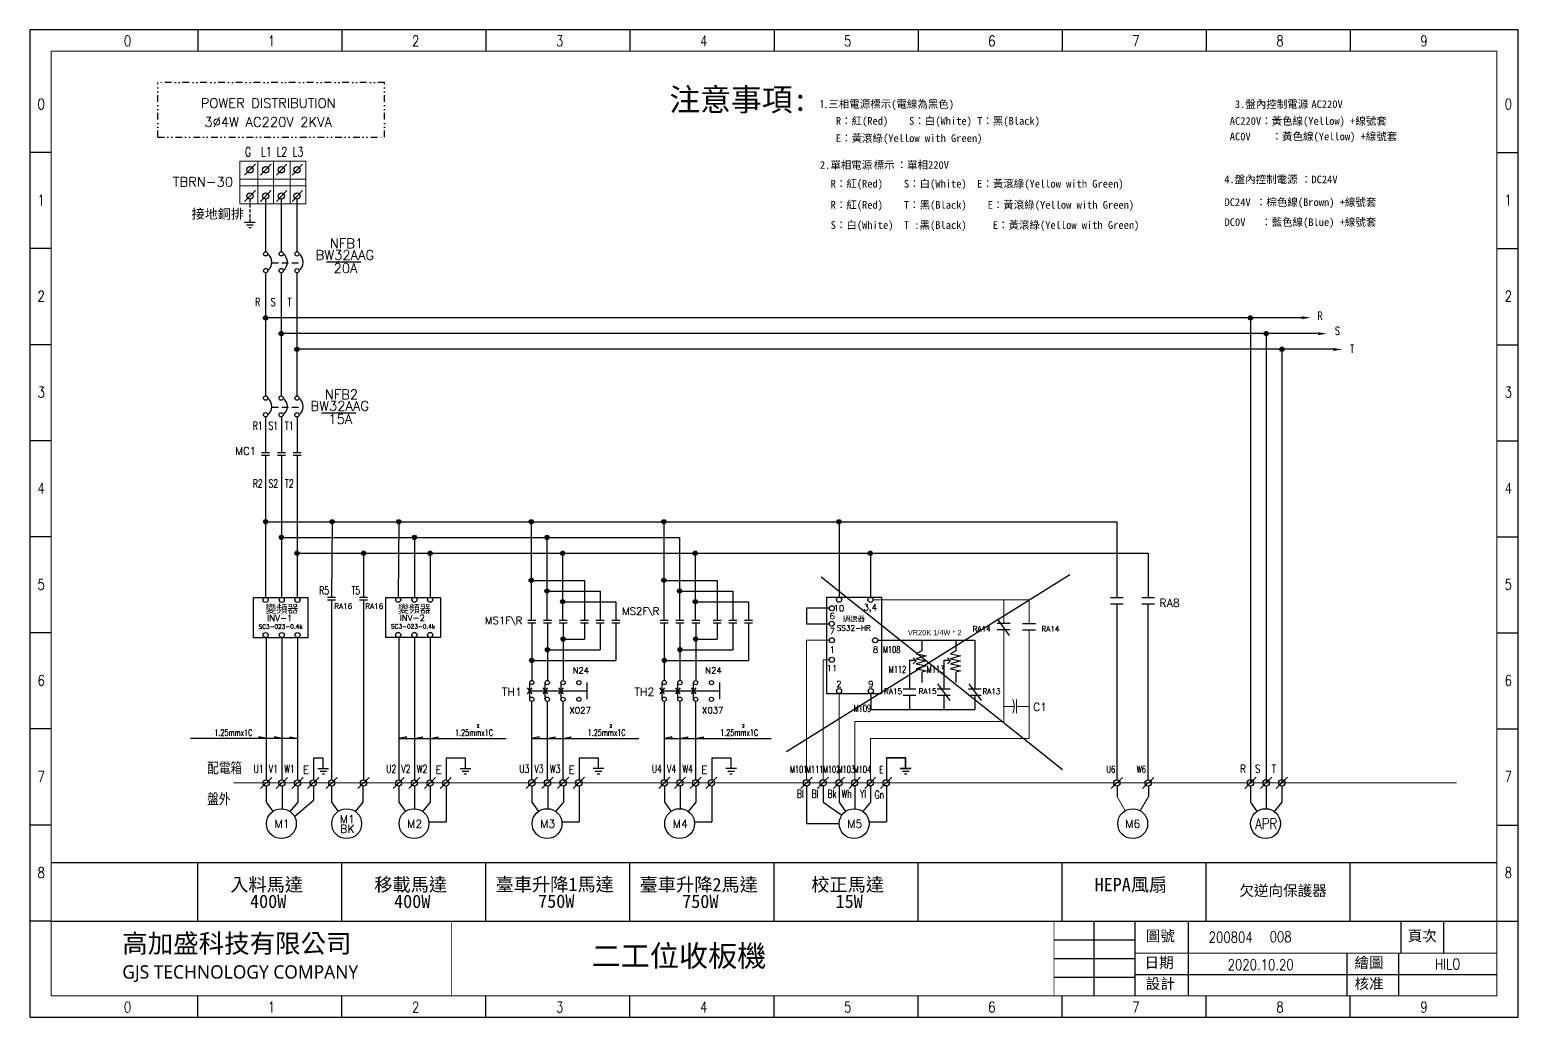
# Model space of a CAD drawing. Header units: millimetres. Extents: x -1721 to 4288, y -273 to 2028.
# Drawn here: x 1253.3 to 1532.3, y 553.4 to 738.4 of the extents above; entities that cross this region are included whole.
import ezdxf
from ezdxf.enums import TextEntityAlignment as Align

# ---------------------------------------------------------------- set-up
doc = ezdxf.new("R2010")
doc.units = ezdxf.units.MM
doc.header["$LTSCALE"] = 5
doc.header["$MEASUREMENT"] = 0
doc.linetypes.add('DIVIDE2', pattern=[0.625, 0.25, -0.125, 0, -0.125, 0, -0.125])
doc.linetypes.add('HIDDEN', pattern=[0.375, 0.25, -0.125])
doc.layers.get('0').update_dxf_attribs({"linetype": 'CONTINUOUS'})
for name, color, linetype in [('2', 2, 'CONTINUOUS'), ('4', 4, 'CONTINUOUS'), ('6', 6, 'CONTINUOUS'), ('TEXT', 4, 'CONTINUOUS'), ('圖框', 7, 'CONTINUOUS'), ('文字', 4, 'CONTINUOUS')]:
    doc.layers.add(name, color=color, linetype=linetype)
doc.styles.add('DAYUM', font='complex', dxfattribs={"bigfont": 'dayum'})
doc.styles.add('DAYUS', font='romanc.shx', dxfattribs={"height": 25, "bigfont": 'dayus.shx'})
doc.styles.add('MtXpl_', font='mingliub.ttc')
doc.styles.add('MtXpl__1', font='mingliub.ttc')
doc.styles.add('新細明體', font='', dxfattribs={"height": 2})
doc.styles.add('標楷體', font='simplex.shx', dxfattribs={"width": 0.8, "bigfont": 'chineset.shx'})
doc.styles.add('線號', font='simplex.shx', dxfattribs={"height": 1.5, "bigfont": 'chineset.shx'})
doc.styles.get('新細明體').set_extended_font_data('新細明體')

# ---------------------------------------------------------------- blocks, each defined once
blk = doc.blocks.new('A$C52BC11C5')
blk.add_line((0, 0, 0.32), (3.54, 3.54, 0.32))
blk.add_circle((1.77, 1.77, 0.32), 1)
blk = doc.blocks.new('A$C56EF1552')
at = {"layer": '2'}
for p, q in [((5, 0), (7.35, 0.63)), ((7.35, 0.63), (7.35, 0)), ((10, 0), (12.35, 0.63)), ((12.35, 0.63), (12.35, 0))]:
    blk.add_line(p, q, dxfattribs=at)
blk.add_lwpolyline([(2.35, 0), (2.35, 0.63), (0, 0), (14.45, 0), (34.08, 0)], dxfattribs=at)
blk = doc.blocks.new('圖框')
at = {"layer": '圖框'}
for p, q in [((0, 185), (0, 0)), ((279, 185), (0, 185)), ((31.5, 185), (31.5, 181)), ((58.5, 185), (58.5, 181)), ((85.5, 185), (85.5, 181)), ((112.5, 185), (112.5, 181)), ((139.5, 185), (139.5, 181)), ((166.5, 185), (166.5, 181)), ((193.5, 185), (193.5, 181)), ((220.5, 185), (220.5, 181)), ((247.5, 185), (247.5, 181)), ((279, 0), (279, 185)), ((4, 162), (0, 162)), ((275, 162), (279, 162)), ((4, 144), (0, 144)), ((275, 144), (279, 144)), ((4, 126), (0, 126)), ((275, 126), (279, 126)), ((4, 108), (0, 108)), ((275, 108), (279, 108)), ((4, 90), (0, 90)), ((275, 90), (279, 90)), ((4, 72), (0, 72)), ((275, 72), (279, 72)), ((4, 54), (0, 54)), ((275, 54), (279, 54)), ((4, 36), (0, 36)), ((275, 36), (279, 36)), ((4, 28.96), (275, 28.96)), ((31.5, 17.96), (31.5, 28.96)), ((58.5, 17.96), (58.5, 28.96)), ((85.5, 18), (85.5, 29)), ((112.5, 17.96), (112.5, 28.96)), ((139.5, 17.96), (139.5, 28.96)), ((166.5, 17.96), (166.5, 28.96)), ((193.5, 17.96), (193.5, 28.96)), ((220.5, 17.96), (220.5, 28.96)), ((247.5, 17.96), (247.5, 28.96)), ((4, 18), (0, 18)), ((4, 18), (275, 18)), ((199.44, 18), (199.44, 4)), ((207.14, 18), (207.14, 4)), ((217.16, 18), (217.16, 4)), ((257, 18), (257, 12)), ((265, 18), (265, 12)), ((275, 18), (279, 18)), ((192, 14.5), (207.14, 14.5)), ((192, 11), (207.14, 11)), ((192, 7.5), (207.14, 7.5)), ((207.14, 8), (275, 8)), ((31.5, 0), (31.5, 4)), ((58.5, 0), (58.5, 4)), ((85.5, 0), (85.5, 4)), ((112.5, 0), (112.5, 4)), ((139.5, 0), (139.5, 4)), ((166.5, 0), (166.5, 4)), ((193.5, 0), (193.5, 4)), ((220.5, 0), (220.5, 4)), ((247.5, 0), (247.5, 4)), ((0, 0), (279, 0))]:
    blk.add_line(p, q, dxfattribs=at)
at = {"layer": '圖框', "const_width": 0.2}
for points in [[(4, 4), (275, 4), (275, 181), (4, 181)], [(4, 181), (275, 181), (275, 4), (4, 4)]]:
    blk.add_lwpolyline(points, close=True, dxfattribs=at)
at = {"layer": '圖框'}
for points, const_width in [([(4, 18), (275, 18)], 0.2), ([(79, 18), (79, 4)], 0.15), ([(192, 18), (192, 4)], 0.15), ([(207.14, 12), (275, 12)], 0.15)]:
    blk.add_lwpolyline(points, dxfattribs=dict(at, const_width=const_width))
for points in [[(246.85, 12), (246.85, 4)], [(256.58, 12), (256.58, 4)]]:
    blk.add_lwpolyline(points, dxfattribs=at)
at = {"insert": (17.34, 15.57), "char_height": 2, "width": 50.9822, "attachment_point": 1, "style": '線號'}
blk.add_mtext('{\\fMicrosoft JhengHei|b1|i0|c136|p34;\\H1.75x;\\C4;高加盛科技有限公司\\H0.85714x;\\P\\fMicrosoft JhengHei|b0|i0|c136|p34;\\H0.83333x;GJS TECHNOLOGY COMPANY}', dxfattribs=at)
at = {"layer": '圖框', "style": '標楷體', "width": 0.8}
for s, p in [('0', (17.64, 181.9)), ('1', (44.64, 181.9)), ('2', (71.64, 181.9)), ('3', (98.64, 181.9)), ('4', (125.64, 181.9)), ('5', (152.64, 181.9)), ('6', (179.64, 181.9)), ('7', (206.64, 181.9)), ('8', (233.64, 181.9)), ('9', (260.64, 181.9)), ('0', (1.45, 170.09)), ('0', (276.45, 170.09)), ('1', (1.45, 152.09)), ('1', (276.45, 152.09)), ('2', (1.45, 134.09)), ('2', (276.45, 134.09)), ('3', (1.45, 116.09)), ('3', (276.45, 116.09)), ('4', (1.45, 98.09)), ('4', (276.45, 98.09)), ('5', (1.45, 80.09)), ('5', (276.45, 80.09)), ('6', (1.45, 62.09)), ('6', (276.45, 62.09)), ('7', (1.45, 44.09)), ('7', (276.45, 44.09)), ('8', (1.45, 26.09)), ('8', (276.45, 26.09)), ('0', (17.64, 0.9)), ('1', (44.64, 0.9)), ('2', (71.64, 0.9)), ('3', (98.64, 0.9)), ('4', (125.64, 0.9)), ('5', (152.64, 0.9)), ('6', (179.64, 0.9)), ('7', (206.64, 0.9)), ('8', (233.64, 0.9)), ('9', (260.64, 0.9))]:
    blk.add_text(s, height=2, dxfattribs=at).set_placement(p)
at = {"layer": '圖框', "style": 'MtXpl_'}
for s, p in [('圖號', (209.18, 14.24)), ('頁次^J', (258.27, 14.24)), ('日期', (208.95, 9.25)), ('繪圖', (248.31, 9.25)), ('設計', (209.18, 5.29)), ('核准', (248.31, 5.29))]:
    blk.add_text(s, height=2, dxfattribs=at).set_placement(p)

msp = doc.modelspace()

# ---------------------------------------------------------------- hatches: boundary and pattern name
at = {"linetype": 'Continuous'}
h = msp.add_hatch(color=2, dxfattribs=at)
h.dxf.hatch_style = 1
h.set_gradient(color1=(255, 255, 0), color2=(255, 252, 55), centered=1, one_color=1, tint=0.608609)
edge = h.paths.add_edge_path()
edge.add_arc((1297.506, 684.435), 0.396, 0, 360)
h = msp.add_hatch(color=2, dxfattribs=at)
h.dxf.hatch_style = 1
h.set_gradient(color1=(255, 255, 0), color2=(255, 252, 55), centered=1, one_color=1, tint=0.608609)
edge = h.paths.add_edge_path()
edge.add_arc((1482.126, 684.441), 0.396, 0, 360)
h = msp.add_hatch(color=2, dxfattribs=at)
h.dxf.hatch_style = 1
h.set_gradient(color1=(255, 255, 0), color2=(255, 252, 55), centered=1, one_color=1, tint=0.608609)
edge = h.paths.add_edge_path()
edge.add_arc((1300.446, 681.495), 0.396, 0, 360)
h = msp.add_hatch(color=2, dxfattribs=at)
h.dxf.hatch_style = 1
h.set_gradient(color1=(255, 255, 0), color2=(255, 252, 55), centered=1, one_color=1, tint=0.608609)
edge = h.paths.add_edge_path()
edge.add_arc((1485.066, 681.501), 0.396, 0, 360)
h = msp.add_hatch(color=2, dxfattribs=at)
h.dxf.hatch_style = 1
h.set_gradient(color1=(255, 255, 0), color2=(255, 252, 55), centered=1, one_color=1, tint=0.608609)
edge = h.paths.add_edge_path()
edge.add_arc((1303.386, 678.555), 0.396, 0, 360)
h = msp.add_hatch(color=2, dxfattribs=at)
h.dxf.hatch_style = 1
h.set_gradient(color1=(255, 255, 0), color2=(255, 252, 55), centered=1, one_color=1, tint=0.608609)
edge = h.paths.add_edge_path()
edge.add_arc((1488.006, 678.561), 0.396, 0, 360)
h = msp.add_hatch(color=2, dxfattribs=at)
h.dxf.hatch_style = 1
h.set_gradient(color1=(255, 255, 0), color2=(255, 252, 55), centered=1, one_color=1, tint=0.608609)
edge = h.paths.add_edge_path()
edge.add_arc((1297.528, 646.236), 0.396, 0, 360)
h = msp.add_hatch(color=2, dxfattribs=at)
h.dxf.hatch_style = 1
h.set_gradient(color1=(255, 255, 0), color2=(255, 252, 55), centered=1, one_color=1, tint=0.608609)
edge = h.paths.add_edge_path()
edge.add_arc((1309.996, 646.236), 0.396, 0, 360)
h = msp.add_hatch(color=2, dxfattribs=at)
h.dxf.hatch_style = 1
h.set_gradient(color1=(255, 255, 0), color2=(255, 252, 55), centered=1, one_color=1, tint=0.608609)
edge = h.paths.add_edge_path()
edge.add_arc((1322.471, 646.236), 0.396, 0, 360)
h = msp.add_hatch(color=2, dxfattribs=at)
h.dxf.hatch_style = 1
h.set_gradient(color1=(255, 255, 0), color2=(255, 252, 55), centered=1, one_color=1, tint=0.608609)
edge = h.paths.add_edge_path()
edge.add_arc((1347.318, 646.236), 0.396, 0, 360)
h = msp.add_hatch(color=2, dxfattribs=at)
h.dxf.hatch_style = 1
h.set_gradient(color1=(255, 255, 0), color2=(255, 252, 55), centered=1, one_color=1, tint=0.608609)
edge = h.paths.add_edge_path()
edge.add_arc((1372.166, 646.234), 0.396, 0, 360)
h = msp.add_hatch(color=2, dxfattribs=at)
h.dxf.hatch_style = 1
h.set_gradient(color1=(255, 255, 0), color2=(255, 252, 55), centered=1, one_color=1, tint=0.608609)
edge = h.paths.add_edge_path()
edge.add_arc((1404.971, 646.236), 0.396, 0, 360)
h = msp.add_hatch(color=2, dxfattribs=at)
h.dxf.hatch_style = 1
h.set_gradient(color1=(255, 255, 0), color2=(255, 252, 55), centered=1, one_color=1, tint=0.608609)
edge = h.paths.add_edge_path()
edge.add_arc((1300.468, 643.296), 0.396, 0, 360)
h = msp.add_hatch(color=2, dxfattribs=at)
h.dxf.hatch_style = 1
h.set_gradient(color1=(255, 255, 0), color2=(255, 252, 55), centered=1, one_color=1, tint=0.608609)
edge = h.paths.add_edge_path()
edge.add_arc((1325.411, 643.296), 0.396, 0, 360)
h = msp.add_hatch(color=2, dxfattribs=at)
h.dxf.hatch_style = 1
h.set_gradient(color1=(255, 255, 0), color2=(255, 252, 55), centered=1, one_color=1, tint=0.608609)
edge = h.paths.add_edge_path()
edge.add_arc((1350.258, 643.296), 0.396, 0, 360)
h = msp.add_hatch(color=2, dxfattribs=at)
h.dxf.hatch_style = 1
h.set_gradient(color1=(255, 255, 0), color2=(255, 252, 55), centered=1, one_color=1, tint=0.608609)
edge = h.paths.add_edge_path()
edge.add_arc((1303.408, 640.356), 0.396, 0, 360)
h = msp.add_hatch(color=2, dxfattribs=at)
h.dxf.hatch_style = 1
h.set_gradient(color1=(255, 255, 0), color2=(255, 252, 55), centered=1, one_color=1, tint=0.608609)
edge = h.paths.add_edge_path()
edge.add_arc((1315.876, 640.356), 0.396, 0, 360)
h = msp.add_hatch(color=2, dxfattribs=at)
h.dxf.hatch_style = 1
h.set_gradient(color1=(255, 255, 0), color2=(255, 252, 55), centered=1, one_color=1, tint=0.608609)
edge = h.paths.add_edge_path()
edge.add_arc((1328.351, 640.356), 0.396, 0, 360)
h = msp.add_hatch(color=2, dxfattribs=at)
h.dxf.hatch_style = 1
h.set_gradient(color1=(255, 255, 0), color2=(255, 252, 55), centered=1, one_color=1, tint=0.608609)
edge = h.paths.add_edge_path()
edge.add_arc((1353.198, 640.356), 0.396, 0, 360)
h = msp.add_hatch(color=2, dxfattribs=at)
h.dxf.hatch_style = 1
h.set_gradient(color1=(255, 255, 0), color2=(255, 252, 55), centered=1, one_color=1, tint=0.608609)
edge = h.paths.add_edge_path()
edge.add_arc((1378.046, 640.354), 0.396, 0, 360)
h = msp.add_hatch(color=2, dxfattribs=at)
h.dxf.hatch_style = 1
h.set_gradient(color1=(255, 255, 0), color2=(255, 252, 55), centered=1, one_color=1, tint=0.608609)
edge = h.paths.add_edge_path()
edge.add_arc((1410.851, 640.356), 0.396, 0, 360)
h = msp.add_hatch(color=2, dxfattribs=at)
h.dxf.hatch_style = 1
h.set_gradient(color1=(255, 255, 0), color2=(255, 252, 55), centered=1, one_color=1, tint=0.608609)
edge = h.paths.add_edge_path()
edge.add_arc((1347.318, 635.264), 0.396, 0, 360)
h = msp.add_hatch(color=2, dxfattribs=at)
h.dxf.hatch_style = 1
h.set_gradient(color1=(255, 255, 0), color2=(255, 252, 55), centered=1, one_color=1, tint=0.608609)
edge = h.paths.add_edge_path()
edge.add_arc((1350.258, 633.264), 0.396, 0, 360)
h = msp.add_hatch(color=2, dxfattribs=at)
h.dxf.hatch_style = 1
h.set_gradient(color1=(255, 255, 0), color2=(255, 252, 55), centered=1, one_color=1, tint=0.608609)
edge = h.paths.add_edge_path()
edge.add_arc((1372.166, 635.264), 0.396, 0, 360)
h = msp.add_hatch(color=2, dxfattribs=at)
h.dxf.hatch_style = 1
h.set_gradient(color1=(255, 255, 0), color2=(255, 252, 55), centered=1, one_color=1, tint=0.608609)
edge = h.paths.add_edge_path()
edge.add_arc((1375.106, 633.264), 0.396, 0, 360)
h = msp.add_hatch(color=2, dxfattribs=at)
h.dxf.hatch_style = 1
h.set_gradient(color1=(255, 255, 0), color2=(255, 252, 55), centered=1, one_color=1, tint=0.608609)
edge = h.paths.add_edge_path()
edge.add_arc((1353.198, 631.264), 0.396, 0, 360)
h = msp.add_hatch(color=2, dxfattribs=at)
h.dxf.hatch_style = 1
h.set_gradient(color1=(255, 255, 0), color2=(255, 252, 55), centered=1, one_color=1, tint=0.608609)
edge = h.paths.add_edge_path()
edge.add_arc((1378.046, 631.264), 0.396, 0, 360)
h = msp.add_hatch(color=2, dxfattribs=at)
h.dxf.hatch_style = 1
h.set_gradient(color1=(255, 255, 0), color2=(255, 252, 55), centered=1, one_color=1, tint=0.608609)
edge = h.paths.add_edge_path()
edge.add_arc((1350.346, 622.262), 0.396, 0, 360)
h = msp.add_hatch(color=2, dxfattribs=at)
h.dxf.hatch_style = 1
h.set_gradient(color1=(255, 255, 0), color2=(255, 252, 55), centered=1, one_color=1, tint=0.608609)
edge = h.paths.add_edge_path()
edge.add_arc((1353.286, 624.262), 0.396, 0, 360)
h = msp.add_hatch(color=2, dxfattribs=at)
h.dxf.hatch_style = 1
h.set_gradient(color1=(255, 255, 0), color2=(255, 252, 55), centered=1, one_color=1, tint=0.608609)
edge = h.paths.add_edge_path()
edge.add_arc((1375.194, 622.262), 0.396, 0, 360)
h = msp.add_hatch(color=2, dxfattribs=at)
h.dxf.hatch_style = 1
h.set_gradient(color1=(255, 255, 0), color2=(255, 252, 55), centered=1, one_color=1, tint=0.608609)
edge = h.paths.add_edge_path()
edge.add_arc((1378.134, 624.262), 0.396, 0, 360)
h = msp.add_hatch(color=2, dxfattribs=at)
h.dxf.hatch_style = 1
h.set_gradient(color1=(255, 255, 0), color2=(255, 252, 55), centered=1, one_color=1, tint=0.608609)
edge = h.paths.add_edge_path()
edge.add_arc((1347.406, 620.262), 0.396, 0, 360)
h = msp.add_hatch(color=2, dxfattribs=at)
h.dxf.hatch_style = 1
h.set_gradient(color1=(255, 255, 0), color2=(255, 252, 55), centered=1, one_color=1, tint=0.608609)
edge = h.paths.add_edge_path()
edge.add_arc((1372.254, 620.262), 0.396, 0, 360)

# ---------------------------------------------------------------- linework, layer by layer
at = {"linetype": 'Continuous', "lineweight": 9}
for p, q in [((1292.684, 713.821), (1305.049, 713.821)), ((1292.684, 713.821), (1292.684, 705.791)), ((1296.092, 713.821), (1296.092, 705.791)), ((1298.976, 713.821), (1298.976, 705.791)), ((1302.122, 713.821), (1302.122, 705.791)), ((1305.049, 713.821), (1305.049, 705.791)), ((1292.684, 710.436), (1305.049, 710.436)), ((1292.684, 709.205), (1305.049, 709.205)), ((1292.684, 705.791), (1305.049, 705.791)), ((1411.361, 631.618), (1440.62, 631.618)), ((1435.865, 627.197), (1435.865, 631.618)), ((1440.62, 631.618), (1440.62, 627.197)), ((1435.865, 625.997), (1435.865, 611.66)), ((1440.62, 625.997), (1440.62, 611.66)), ((1403.193, 624.043), (1398.91, 624.043)), ((1398.91, 624.043), (1398.91, 597.918)), ((1403.193, 620.399), (1402.019, 620.399)), ((1402.019, 620.399), (1402.019, 597.918)), ((1405.009, 614.062), (1405.009, 597.918)), ((1437.822, 611.66), (1435.865, 611.66)), ((1435.865, 611.66), (1435.865, 608.847)), ((1438.242, 612.936), (1438.242, 610.385)), ((1440.62, 611.66), (1438.242, 611.66)), ((1440.62, 611.66), (1440.62, 605.627)), ((1435.865, 608.847), (1407.949, 608.847)), ((1407.949, 608.847), (1407.949, 597.918)), ((1440.62, 605.627), (1410.889, 605.627)), ((1410.889, 605.627), (1410.889, 597.918)), ((1458.65, 592.106), (1457.11, 594.773)), ((1461.45, 592.106), (1462.99, 594.773))]:
    msp.add_line(p, q, dxfattribs=at)
for p, q in [((1293.538, 711.148), (1295.617, 713.227)), ((1296.592, 711.148), (1298.552, 713.227)), ((1299.532, 711.148), (1301.492, 713.227)), ((1302.472, 711.148), (1304.432, 713.227)), ((1293.538, 706.23), (1295.617, 708.309)), ((1296.592, 706.23), (1298.552, 708.309)), ((1297.518, 706.681), (1297.518, 696.826)), ((1299.532, 706.23), (1301.492, 708.309)), ((1300.458, 706.681), (1300.458, 696.826)), ((1302.472, 706.23), (1304.432, 708.309)), ((1303.398, 706.681), (1303.398, 696.81)), ((1297.506, 692.912), (1297.506, 669.811)), ((1300.446, 692.907), (1300.446, 669.805)), ((1303.386, 692.896), (1303.386, 669.796)), ((1482.126, 684.441), (1482.126, 597.324)), ((1485.066, 681.501), (1485.066, 597.324)), ((1488.006, 678.561), (1488.006, 597.324)), ((1297.528, 665.891), (1297.528, 659.248)), ((1300.468, 665.887), (1300.468, 659.248)), ((1303.408, 665.876), (1303.408, 659.248)), ((1297.528, 658.748), (1297.528, 632.077)), ((1300.468, 658.748), (1300.468, 632.077)), ((1303.408, 658.748), (1303.408, 632.077)), ((1347.318, 646.236), (1347.318, 627.805)), ((1372.166, 646.236), (1372.166, 627.805)), ((1405.009, 646.241), (1405.009, 632.09)), ((1457.072, 646.229), (1457.072, 632.077)), ((1350.258, 643.296), (1350.258, 627.805)), ((1375.106, 643.296), (1375.106, 627.805)), ((1353.198, 640.356), (1353.198, 627.805)), ((1378.046, 640.356), (1378.046, 627.805)), ((1410.889, 640.361), (1410.889, 632.09)), ((1462.952, 640.349), (1462.952, 632.077)), ((1347.318, 635.264), (1357.312, 635.264)), ((1357.312, 635.264), (1357.312, 627.805)), ((1372.166, 635.264), (1382.159, 635.264)), ((1382.159, 635.264), (1382.159, 627.805)), ((1309.148, 632.103), (1310.648, 632.103)), ((1309.148, 631.603), (1310.648, 631.603)), ((1315.126, 632.103), (1316.626, 632.103)), ((1315.126, 631.603), (1316.626, 631.603)), ((1350.258, 633.264), (1360.252, 633.264)), ((1353.198, 631.264), (1363.192, 631.264)), ((1360.252, 633.264), (1360.252, 627.805)), ((1363.192, 631.264), (1363.192, 627.805)), ((1375.106, 633.264), (1385.099, 633.264)), ((1378.046, 631.264), (1388.039, 631.264)), ((1385.099, 633.264), (1385.099, 627.805)), ((1388.039, 631.264), (1388.039, 627.805)), ((1346.656, 627.805), (1348.156, 627.805)), ((1349.596, 627.805), (1351.096, 627.805)), ((1352.536, 627.805), (1354.036, 627.805)), ((1356.562, 627.805), (1358.062, 627.805)), ((1359.502, 627.805), (1361.002, 627.805)), ((1362.442, 627.805), (1363.942, 627.805)), ((1371.504, 627.805), (1373.004, 627.805)), ((1374.444, 627.805), (1375.944, 627.805)), ((1377.384, 627.805), (1378.884, 627.805)), ((1381.409, 627.805), (1382.909, 627.805)), ((1384.349, 627.805), (1385.849, 627.805)), ((1387.289, 627.805), (1388.789, 627.805)), ((1346.656, 627.305), (1348.156, 627.305)), ((1347.406, 627.305), (1347.406, 616.509)), ((1349.596, 627.305), (1351.096, 627.305)), ((1350.346, 627.305), (1350.346, 616.508)), ((1352.536, 627.305), (1354.036, 627.305)), ((1353.286, 627.305), (1353.286, 616.496)), ((1356.562, 627.305), (1358.062, 627.305)), ((1357.312, 627.305), (1357.312, 624.262)), ((1359.502, 627.305), (1361.002, 627.305)), ((1360.252, 627.305), (1360.252, 622.262)), ((1362.442, 627.305), (1363.942, 627.305)), ((1363.192, 627.305), (1363.192, 620.262)), ((1371.504, 627.305), (1373.004, 627.305)), ((1372.254, 627.305), (1372.254, 616.509)), ((1374.444, 627.305), (1375.944, 627.305)), ((1375.194, 627.305), (1375.194, 616.508)), ((1377.384, 627.305), (1378.884, 627.305)), ((1378.134, 627.305), (1378.134, 616.496)), ((1381.409, 627.305), (1382.909, 627.305)), ((1382.159, 627.305), (1382.159, 624.262)), ((1384.349, 627.305), (1385.849, 627.305)), ((1385.099, 627.305), (1385.099, 622.262)), ((1387.289, 627.305), (1388.789, 627.305)), ((1388.039, 627.305), (1388.039, 620.262)), ((1297.626, 624.526), (1297.626, 597.88)), ((1300.566, 624.526), (1300.566, 597.88)), ((1303.506, 624.526), (1303.506, 597.88)), ((1322.471, 624.551), (1322.471, 597.905)), ((1325.411, 624.551), (1325.411, 597.905)), ((1328.351, 624.551), (1328.351, 597.905)), ((1350.346, 622.262), (1360.252, 622.262)), ((1353.286, 624.262), (1357.312, 624.262)), ((1375.194, 622.262), (1385.099, 622.262)), ((1378.134, 624.262), (1382.159, 624.262)), ((1347.406, 620.262), (1363.192, 620.262)), ((1372.254, 620.262), (1388.039, 620.262)), ((1346.533, 615.13), (1347.402, 614.003)), ((1347.412, 615.13), (1346.543, 614.003)), ((1346.973, 616.206), (1346.973, 612.896)), ((1346.973, 614.565), (1357.761, 614.565)), ((1349.477, 615.13), (1350.346, 614.003)), ((1350.357, 615.13), (1349.488, 614.003)), ((1349.885, 616.206), (1349.885, 612.896)), ((1352.422, 615.13), (1353.291, 614.003)), ((1353.301, 615.13), (1352.432, 614.003)), ((1352.843, 616.206), (1352.843, 612.896)), ((1357.761, 616.15), (1357.761, 612.975)), ((1371.38, 615.13), (1372.249, 614.003)), ((1372.26, 615.13), (1371.391, 614.003)), ((1371.82, 616.206), (1371.82, 612.896)), ((1371.82, 614.565), (1382.609, 614.565)), ((1374.325, 615.13), (1375.194, 614.003)), ((1375.204, 615.13), (1374.335, 614.003)), ((1374.733, 616.206), (1374.733, 612.896)), ((1377.269, 615.13), (1378.138, 614.003)), ((1378.149, 615.13), (1377.28, 614.003)), ((1377.69, 616.206), (1377.69, 612.896)), ((1382.609, 616.15), (1382.609, 612.975)), ((1308.326, 601.974), (1306.527, 601.974)), ((1306.527, 601.974), (1306.527, 597.898)), ((1307.329, 600.045), (1309.324, 600.045)), ((1308.326, 600.045), (1308.326, 601.974)), ((1334.98, 601.974), (1331.382, 601.974)), ((1331.382, 601.974), (1331.382, 597.898)), ((1333.982, 600.045), (1335.977, 600.045)), ((1334.98, 600.045), (1334.98, 601.974)), ((1359.922, 601.981), (1356.325, 601.981)), ((1356.325, 601.981), (1356.325, 597.905)), ((1358.925, 600.051), (1360.92, 600.051)), ((1359.922, 600.051), (1359.922, 601.981)), ((1384.77, 601.981), (1381.172, 601.981)), ((1381.172, 601.981), (1381.172, 597.905)), ((1383.772, 600.051), (1385.767, 600.051)), ((1384.77, 600.051), (1384.77, 601.981)), ((1417.48, 601.974), (1413.882, 601.974)), ((1413.882, 601.974), (1413.882, 597.898)), ((1417.518, 601.987), (1413.92, 601.987)), ((1413.92, 601.987), (1413.92, 597.911)), ((1416.482, 600.045), (1418.477, 600.045)), ((1416.521, 600.057), (1418.515, 600.057)), ((1417.48, 600.045), (1417.48, 601.974)), ((1417.518, 600.057), (1417.518, 601.987)), ((1307.716, 599.532), (1308.936, 599.532)), ((1308.103, 599.02), (1308.549, 599.02)), ((1334.369, 599.532), (1335.59, 599.532)), ((1334.756, 599.02), (1335.203, 599.02)), ((1359.312, 599.539), (1360.533, 599.539)), ((1359.699, 599.026), (1360.146, 599.026)), ((1384.16, 599.539), (1385.38, 599.539)), ((1384.547, 599.026), (1384.993, 599.026)), ((1416.869, 599.532), (1418.09, 599.532)), ((1416.908, 599.545), (1418.128, 599.545)), ((1417.256, 599.02), (1417.703, 599.02)), ((1417.295, 599.032), (1417.741, 599.032)), ((1306.527, 596.736), (1306.527, 594.056)), ((1331.382, 596.736), (1331.382, 590)), ((1356.325, 596.743), (1356.325, 590.006)), ((1381.172, 596.743), (1381.172, 590.006)), ((1413.882, 596.736), (1413.882, 590)), ((1482.126, 596.736), (1482.126, 593.707)), ((1485.066, 596.736), (1485.066, 592.486)), ((1488.006, 596.736), (1488.006, 593.707)), ((1482.126, 593.707), (1483.348, 591.985)), ((1488.006, 593.707), (1486.551, 591.985))]:
    msp.add_line(p, q)
at = {"linetype": 'HIDDEN', "ltscale": 0.5}
msp.add_line((1294.578, 706.681), (1294.578, 703.086), dxfattribs=at)
at = {"linetype": 'HIDDEN'}
for p, q in [((1298.707, 694.735), (1304.307, 694.735)), ((1298.701, 667.714), (1304.301, 667.714))]:
    msp.add_line(p, q, dxfattribs=at)
at = {"linetype": 'Continuous'}
for p, q in [((1491.731, 684.435), (1297.506, 684.435)), ((1494.671, 681.495), (1300.446, 681.495)), ((1497.611, 678.555), (1303.386, 678.555)), ((1296.778, 659.248), (1298.278, 659.248)), ((1296.778, 658.748), (1298.278, 658.748)), ((1299.718, 659.248), (1301.218, 659.248)), ((1299.718, 658.748), (1301.218, 658.748)), ((1302.658, 659.248), (1304.158, 659.248)), ((1302.658, 658.748), (1304.158, 658.748)), ((1455.872, 632.077), (1458.272, 632.077)), ((1455.872, 630.877), (1458.272, 630.877)), ((1461.752, 632.077), (1464.152, 632.077)), ((1461.752, 630.877), (1464.152, 630.877)), ((1434.63, 628.028), (1436.91, 624.908)), ((1437.065, 627.197), (1434.665, 627.197)), ((1437.065, 625.997), (1434.665, 625.997)), ((1439.42, 627.197), (1441.82, 627.197)), ((1439.42, 625.997), (1441.82, 625.997)), ((1417.008, 614.935), (1419.408, 614.935)), ((1423.429, 614.935), (1425.829, 614.935)), ((1423.489, 615.864), (1425.769, 612.744)), ((1429.276, 614.935), (1431.676, 614.935)), ((1429.336, 615.864), (1431.616, 612.744)), ((1417.008, 613.735), (1419.408, 613.735)), ((1423.429, 613.735), (1425.829, 613.735)), ((1429.276, 613.735), (1431.676, 613.735)), ((1297.654, 596.731), (1297.654, 593.702)), ((1300.594, 596.731), (1300.594, 592.481)), ((1303.534, 596.731), (1303.534, 593.702)), ((1309.888, 596.729), (1309.888, 593.701)), ((1315.768, 596.729), (1315.768, 593.701)), ((1322.509, 596.731), (1322.509, 593.702)), ((1325.449, 596.731), (1325.449, 592.481)), ((1328.389, 596.731), (1328.389, 593.702)), ((1347.452, 596.737), (1347.452, 593.709)), ((1350.392, 596.737), (1350.392, 592.487)), ((1353.332, 596.737), (1353.332, 593.709)), ((1372.299, 596.737), (1372.299, 593.709)), ((1375.239, 596.737), (1375.239, 592.487)), ((1378.179, 596.737), (1378.179, 593.709)), ((1405.009, 596.731), (1405.009, 593.702)), ((1407.949, 596.731), (1407.949, 592.481)), ((1410.889, 596.731), (1410.889, 593.702)), ((1457.11, 596.731), (1457.11, 594.773)), ((1462.99, 596.731), (1462.99, 594.773)), ((1297.654, 593.702), (1298.877, 591.98)), ((1303.534, 593.702), (1302.08, 591.98)), ((1309.888, 593.701), (1311.111, 591.979)), ((1315.768, 593.701), (1314.314, 591.979)), ((1322.509, 593.702), (1323.732, 591.98)), ((1328.389, 593.702), (1326.935, 591.98)), ((1347.452, 593.709), (1348.674, 591.987)), ((1353.332, 593.709), (1351.877, 591.987)), ((1372.299, 593.709), (1373.522, 591.987)), ((1378.179, 593.709), (1376.725, 591.987)), ((1405.009, 593.702), (1406.232, 591.98)), ((1410.889, 593.702), (1409.435, 591.98)), ((1328.115, 590), (1331.382, 590)), ((1353.058, 590.006), (1356.325, 590.006)), ((1377.905, 590.006), (1381.172, 590.006)), ((1410.615, 590), (1413.882, 590))]:
    msp.add_line(p, q, dxfattribs=at)
at = {"color": 0, "linetype": 'Continuous'}
for p, q in [((1309.996, 646.236), (1309.898, 632.103)), ((1322.471, 646.236), (1322.373, 632.103)), ((1325.411, 643.296), (1325.4, 632.103)), ((1315.876, 640.356), (1315.876, 632.103)), ((1328.351, 640.356), (1328.351, 632.103)), ((1448.28, 636.285), (1395.185, 603.155)), ((1401.657, 635.956), (1446.889, 599.798)), ((1309.898, 631.603), (1309.889, 597.905)), ((1315.876, 631.603), (1315.866, 597.905)), ((1457.072, 630.877), (1457.072, 597.905)), ((1462.952, 597.905), (1462.952, 630.877)), ((1403.193, 630.041), (1398.91, 630.041)), ((1398.91, 630.041), (1398.91, 627.12)), ((1398.91, 627.12), (1403.193, 627.12)), ((1412.245, 624.043), (1430.476, 624.043)), ((1420.5, 624.043), (1420.5, 622.034)), ((1426.922, 624.043), (1426.922, 622.034)), ((1430.476, 624.043), (1430.476, 614.935)), ((1418.208, 620.249), (1418.208, 614.935)), ((1419.398, 620.249), (1418.208, 620.249)), ((1419.449, 620.193), (1418.91, 620.774)), ((1419.449, 620.193), (1418.91, 619.612)), ((1420.5, 622.034), (1419.478, 621.487)), ((1419.478, 621.487), (1421.365, 621.128)), ((1421.365, 621.128), (1419.478, 620.553)), ((1419.478, 620.553), (1421.365, 620.193)), ((1421.365, 620.193), (1419.478, 619.618)), ((1419.478, 619.618), (1421.365, 619.259)), ((1424.629, 620.249), (1424.629, 614.935)), ((1425.819, 620.249), (1424.629, 620.249)), ((1425.871, 620.193), (1425.331, 620.774)), ((1425.871, 620.193), (1425.331, 619.612)), ((1426.922, 622.034), (1425.9, 621.487)), ((1425.9, 621.487), (1427.786, 621.128)), ((1427.786, 621.128), (1425.9, 620.553)), ((1425.9, 620.553), (1427.786, 620.193)), ((1427.786, 620.193), (1425.9, 619.618)), ((1425.9, 619.618), (1427.786, 619.259)), ((1421.365, 619.259), (1419.478, 618.684)), ((1419.478, 618.684), (1421.365, 618.324)), ((1421.365, 618.324), (1420.5, 618.061)), ((1420.5, 618.061), (1420.5, 616.106)), ((1427.786, 619.259), (1425.9, 618.684)), ((1425.9, 618.684), (1427.786, 618.324)), ((1427.786, 618.324), (1426.922, 618.061)), ((1426.922, 618.061), (1426.922, 616.106)), ((1410.976, 614.062), (1410.976, 611.091)), ((1347.413, 597.912), (1347.413, 612.595)), ((1350.353, 597.912), (1350.353, 612.595)), ((1353.293, 597.912), (1353.293, 612.595)), ((1372.261, 597.912), (1372.261, 612.595)), ((1375.201, 597.912), (1375.201, 612.595)), ((1378.141, 597.912), (1378.141, 612.595)), ((1410.976, 611.091), (1430.476, 611.091)), ((1418.208, 613.735), (1418.208, 611.091)), ((1424.629, 613.735), (1424.629, 611.091)), ((1430.476, 613.735), (1430.476, 611.091)), ((1398.91, 596.742), (1398.91, 589.683)), ((1402.019, 596.742), (1402.019, 593.702)), ((1302.928, 591.038), (1306.527, 594.056)), ((1402.019, 593.702), (1405.53, 591.275)), ((1398.91, 589.683), (1405.033, 589.683))]:
    msp.add_line(p, q, dxfattribs=at)
for points in [[(1493.403, 684.483, 0, 0.56, 0), (1491.723, 684.483, 0.56, 0.56, 0)], [(1496.442, 681.481, 0, 0.56, 0), (1494.762, 681.481, 0.56, 0.56, 0)], [(1499.32, 678.519, 0, 0.56, 0), (1497.64, 678.519, 0.56, 0.56, 0)]]:
    msp.add_lwpolyline(points, format="xyseb")
at = {"elevation": -0.672}
for points in [[(1295.225, 632.059), (1305.463, 632.059), (1305.463, 624.526), (1295.225, 624.526)], [(1320.07, 632.084), (1330.308, 632.084), (1330.308, 624.551), (1320.07, 624.551)], [(1402.706, 632.09), (1412.944, 632.09), (1412.944, 613.999), (1402.706, 613.999)]]:
    msp.add_lwpolyline(points, close=True, dxfattribs=at)
at = {"linetype": 'HIDDEN', "const_width": 0.176}
msp.add_lwpolyline([(1520.805, 597.317), (1291.445, 597.317)], dxfattribs=at)
for centre, radius in [((1294.578, 712.187), 0.588), ((1297.513, 712.187), 0.588), ((1300.453, 712.187), 0.588), ((1303.393, 712.187), 0.588), ((1294.578, 707.269), 0.588), ((1297.513, 707.269), 0.588), ((1300.453, 707.269), 0.588), ((1303.393, 707.269), 0.588), ((1297.526, 696.436), 0.396), ((1300.439, 696.431), 0.396), ((1303.396, 696.421), 0.396), ((1297.526, 693.307), 0.396), ((1300.439, 693.302), 0.396), ((1303.396, 693.292), 0.396), ((1297.52, 669.416), 0.396), ((1300.432, 669.41), 0.396), ((1303.39, 669.4), 0.396), ((1297.52, 666.287), 0.396), ((1300.432, 666.281), 0.396), ((1303.39, 666.271), 0.396), ((1297.528, 631.606), 0.472), ((1300.555, 631.606), 0.472), ((1303.496, 631.606), 0.472), ((1322.373, 631.631), 0.472), ((1325.4, 631.631), 0.472), ((1328.34, 631.631), 0.472), ((1405.009, 631.637), 0.472), ((1410.889, 631.618), 0.472), ((1403.665, 630.041), 0.472), ((1297.528, 625.014), 0.472), ((1300.555, 625.014), 0.472), ((1303.496, 625.014), 0.472), ((1322.373, 625.04), 0.472), ((1325.4, 625.04), 0.472), ((1328.34, 625.04), 0.472), ((1403.665, 627.12), 0.472), ((1403.665, 624.043), 0.472), ((1411.773, 624.043), 0.472), ((1403.665, 620.399), 0.472), ((1347.413, 616.12), 0.396), ((1350.326, 616.115), 0.396), ((1353.284, 616.105), 0.396), ((1356.241, 616.095), 0.396), ((1372.261, 616.12), 0.396), ((1375.174, 616.115), 0.396), ((1378.131, 616.105), 0.396), ((1381.089, 616.095), 0.396), ((1405.009, 614.534), 0.472), ((1410.976, 614.534), 0.472), ((1347.413, 612.991), 0.396), ((1350.326, 612.986), 0.396), ((1353.284, 612.976), 0.396), ((1356.241, 612.966), 0.396), ((1372.261, 612.991), 0.396), ((1375.174, 612.986), 0.396), ((1378.131, 612.976), 0.396), ((1381.089, 612.966), 0.396)]:
    msp.add_circle(centre, radius)
at = {"color": 0, "linetype": 'Continuous'}
for centre in [(1297.506, 684.435), (1482.126, 684.441), (1300.446, 681.495), (1485.066, 681.501), (1303.386, 678.555), (1488.006, 678.561), (1297.528, 646.236), (1309.996, 646.236), (1322.471, 646.236), (1347.318, 646.236), (1372.166, 646.234), (1404.971, 646.236), (1300.468, 643.296), (1325.411, 643.296), (1350.258, 643.296), (1303.408, 640.356), (1315.876, 640.356), (1328.351, 640.356), (1353.198, 640.356), (1378.046, 640.354), (1410.851, 640.356), (1347.318, 635.264), (1350.258, 633.264), (1372.166, 635.264), (1375.106, 633.264), (1353.198, 631.264), (1378.046, 631.264), (1350.346, 622.262), (1353.286, 624.262), (1375.194, 622.262), (1378.134, 624.262), (1347.406, 620.262), (1372.254, 620.262)]:
    msp.add_circle(centre, 0.396, dxfattribs=at)
for centre in [(1296.712, 694.872), (1299.625, 694.866), (1302.583, 694.856), (1296.706, 667.851), (1299.619, 667.846), (1302.576, 667.836)]:
    msp.add_arc(centre, 1.977, 307.69549, 52.30451)
at = {"linetype": 'Continuous', "lineweight": 9}
msp.add_arc((1434.499, 611.66), 3.323, 337.42023, 22.57977, dxfattribs=at)
at = {"layer": '2'}
for p, q in [((1294.578, 703.086), (1294.578, 702.397)), ((1293.575, 702.397), (1295.581, 702.397)), ((1293.964, 701.882), (1295.192, 701.882)), ((1294.353, 701.366), (1294.802, 701.366)), ((1308.924, 694.932), (1315.392, 694.932)), ((1307.97, 666.642), (1314.438, 666.642))]:
    msp.add_line(p, q, dxfattribs=at)
at = {"layer": '2', "color": 2}
for p, q in [((1297.528, 646.236), (1457.072, 646.229)), ((1300.468, 643.296), (1375.106, 643.296)), ((1303.408, 640.356), (1462.952, 640.349))]:
    msp.add_line(p, q, dxfattribs=at)
at = {"layer": '2'}
for centre in [(1300.478, 589.683), (1312.712, 589.682), (1325.333, 589.683), (1350.276, 589.69), (1375.123, 589.69), (1407.833, 589.683), (1460.05, 589.681), (1484.95, 589.689)]:
    msp.add_circle(centre, 2.8, dxfattribs=at)
at = {"layer": '4', "linetype": 'DIVIDE2'}
for p in [(1319.779, 728.556), (1277.329, 718.284)]:
    msp.add_line(p, (1277.329, 728.556), dxfattribs=at)
msp.add_lwpolyline([(1277.329, 718.284), (1319.779, 718.284), (1319.779, 728.556)], dxfattribs=at)

# ---------------------------------------------------------------- block references
at = {"color": 0, "linetype": 'Continuous'}
msp.add_blockref('圖框', (1253.314, 553.417), dxfattribs=at)
at = {"xscale": 0.5880000000000063, "yscale": 0.5880000000000063, "zscale": 0.5880000000000063}
for p in [(1296.576, 596.278, -0.185), (1299.516, 596.278, -0.185), (1302.456, 596.278, -0.185), (1305.396, 596.278, -0.185), (1308.849, 596.278, -0.185), (1314.827, 596.278, -0.185), (1321.431, 596.278, -0.185), (1324.371, 596.278, -0.185), (1327.311, 596.278, -0.185), (1330.251, 596.278, -0.185), (1346.374, 596.284, -0.185), (1349.314, 596.284, -0.185), (1352.254, 596.284, -0.185), (1355.194, 596.284, -0.185), (1371.221, 596.284, -0.185), (1374.161, 596.284, -0.185), (1377.101, 596.284, -0.185), (1380.041, 596.284, -0.185), (1397.87, 596.29, -0.185), (1400.979, 596.29, -0.185), (1403.97, 596.29, -0.185), (1406.91, 596.29, -0.185), (1409.85, 596.29, -0.185), (1412.79, 596.29, -0.185), (1456.032, 596.278, -0.185), (1461.912, 596.278, -0.185), (1481.086, 596.284, -0.185), (1484.026, 596.284, -0.185), (1486.966, 596.284, -0.185)]:
    msp.add_blockref('A$C52BC11C5', p, dxfattribs=at)
at = {"layer": '2', "linetype": 'ByBlock', "xscale": -0.5880000000000063, "yscale": 0.5880000000000063, "zscale": 0.5880000000000063, "rotation": 4.656332053662588e-12}
msp.add_blockref('A$C56EF1552', (1303.506, 605.608), dxfattribs=at)
at = {"layer": '2', "linetype": 'ByBlock', "xscale": 0.5880000000000063, "yscale": 0.5880000000000063, "zscale": 0.5880000000000063}
for p in [(1322.559, 605.608), (1347.413, 605.608), (1372.261, 605.608)]:
    msp.add_blockref('A$C56EF1552', p, dxfattribs=at)

# ---------------------------------------------------------------- texts
for s, height, style, p in [('POWER DISTRIBUTION', 1.8, 'DAYUS', (1298.007, 723.771)), ('注意事項:', 4.2336, 'MtXpl_', (1386.196, 723.225)), ('3%%C4W AC220V 2KVA', 1.8, 'DAYUS', (1298.007, 720.238))]:
    msp.add_text(s, height=height, dxfattribs=dict(style=style)).set_placement(p, align=Align.CENTER)
at = {"style": 'MtXpl_'}
msp.add_text('三相電源標示(電線為黑色)', height=1.4406, dxfattribs=at).set_placement((1402.991, 723.77))
at = {"linetype": 'Continuous', "style": 'MtXpl_'}
for s, p in [('3.盤內控制電源', (1479.202, 723.756)), ('：AC220V', (1491.582, 723.756)), ('   R：紅(Red)    S：白(White) T：黑(Black)', (1401.472, 720.623)), (' AC220V：黃色線(Yellow) +線號套     ', (1477.264, 720.61)), ('   E：黃滾綠(Yellow with Green) ', (1401.472, 717.387)), (' AC0V    ：黃色線(Yellow) +線號套     ', (1477.264, 717.723)), ('2.單相電源', (1401.413, 712.367)), ('標示', (1411.502, 712.367)), ('：單相220V', (1415.79, 712.367)), ('  R：紅(Red)    S：白(White)  E：黃滾綠(Yellow with Green)', (1401.472, 708.858)), ('4.盤內控制電源', (1477.205, 709.658)), ('：DC24V', (1491.582, 709.658)), ('  R：紅(Red)    T：黑(Black)    E：黃滾綠(Yellow with Green)', (1401.472, 704.896)), ('DC24V ：棕色線(Brown) +線號套     ', (1477.264, 705.396)), ('DC0V   ：藍色線(Blue) +線號套     ', (1477.264, 701.664)), ('  S：白(White)  T :黑(Black)     E：黃滾綠(Yellow with Green)', (1401.472, 701.115))]:
    msp.add_text(s, height=1.4406, dxfattribs=at).set_placement(p)
at = {"width": 0.8}
for s, height, style, p in [('1.', 1.4406, '標楷體', (1401.313, 723.77)), ('配電箱', 2, 'MtXpl_', (1286.579, 599.137)), ('盤外', 2, 'MtXpl_', (1286.579, 593.329))]:
    msp.add_text(s, height=height, dxfattribs=dict(at, style=style)).set_placement(p)
at = {"layer": '2', "color": 4, "style": 'DAYUS', "width": 0.7}
for s, height, p in [('G', 1.8, (1294.224, 714.646)), ('L1', 1.8, (1297.654, 714.646)), ('L2', 1.8, (1300.567, 714.646)), ('L3', 1.8, (1303.587, 714.646)), ('R', 1.5, (1296.044, 686.644)), ('S', 1.5, (1298.956, 686.644)), ('T', 1.5, (1301.977, 686.644)), ('R', 1.5, (1495.144, 684.057)), ('S', 1.5, (1498.415, 681.279)), ('T', 1.5, (1501.166, 677.874)), ('R1', 1.5, (1296.044, 663.496)), ('S1', 1.5, (1298.956, 663.496)), ('T1', 1.5, (1301.977, 663.496)), ('R2', 1.5, (1296.044, 652.65)), ('S2', 1.5, (1298.956, 652.65)), ('T2', 1.5, (1301.977, 652.65)), ('R5', 1.5, (1308.494, 632.622)), ('T5', 1.5, (1314.426, 632.622)), ('M108', 1.3, (1414.873, 621.659)), ('M112', 1.3, (1415.956, 617.919)), ('M113', 1.3, (1423.097, 617.963)), ('M109', 1.3, (1409.387, 610.629)), ('U1', 1.5, (1296.215, 599.193)), ('V1', 1.5, (1298.973, 599.193)), ('W1', 1.5, (1301.993, 599.193)), ('U2', 1.5, (1321.07, 599.193)), ('V2', 1.5, (1323.828, 599.193)), ('W2', 1.5, (1326.848, 599.193)), ('U3', 1.5, (1346.013, 599.199)), ('V3', 1.5, (1348.771, 599.199)), ('W3', 1.5, (1351.791, 599.199)), ('U4', 1.5, (1370.86, 599.199)), ('V4', 1.5, (1373.618, 599.199)), ('W4', 1.5, (1376.638, 599.199)), ('M101', 1.3, (1397.446, 599.205)), ('M111', 1.3, (1400.442, 599.205)), ('M102', 1.3, (1403.608, 599.205)), ('M103', 1.3, (1406.366, 599.205)), ('M104', 1.3, (1409.387, 599.205)), ('U6', 1.3, (1455.953, 599.193)), ('W6', 1.3, (1461.672, 599.193)), ('Bl', 1.5, (1397.762, 594.52)), ('Bl', 1.5, (1400.52, 594.52)), ('Bk', 1.5, (1403.686, 594.52)), ('Wh', 1.5, (1406.444, 594.52)), ('Yl', 1.5, (1409.508, 594.52))]:
    msp.add_text(s, height=height, dxfattribs=at).set_placement(p, align=Align.CENTER)
at = {"layer": '2'}
for s, height, style, p in [('TBRN-30', 1.8, 'DAYUS', (1285.776, 709.928)), ('接地銅排', 1.8, 'MtXpl_', (1288.546, 703.95)), ('NFB1', 1.8, 'DAYUS', (1312.677, 698.385)), ('BW32AAG', 1.8, 'DAYUS', (1312.375, 696.24)), ('20A', 1.8, 'DAYUS', (1312.49, 693.78)), ('NFB2', 1.8, 'DAYUS', (1311.723, 670.096)), ('BW32AAG', 1.8, 'DAYUS', (1311.422, 667.95)), ('15A', 1.8, 'DAYUS', (1311.536, 665.49)), ('MC1', 1.4, 'DAYUS', (1293.8, 659.504, -0.672)), ('變頻器', 1.5, 'MtXpl__1', (1300.558, 629.964, -0.672)), ('變頻器', 1.5, 'MtXpl__1', (1325.403, 629.99, -0.672)), ('10', 1.176, 'DAYUS', (1404.974, 630.051, -0.672)), ('3,4', 1.176, 'DAYUS', (1410.854, 630.032, -0.672)), ('INV-1', 1.176, 'DAYUS', (1300.168, 628.214, -0.672)), ('INV-2', 1.176, 'DAYUS', (1325.012, 628.24, -0.672)), ('MS1F\\R', 1.4, 'DAYUS', (1342.126, 627.656, -0.672)), ('MS2F\\R', 1.4, 'DAYUS', (1367.82, 629.402, -0.672)), ('6', 1.176, 'DAYUS', (1403.727, 628.565, -0.672)), ('調速器', 1, 'MtXpl_', (1407.779, 628.083, -1.345)), ('SC3-023-0.4k', 0.8, 'DAYUS', (1300.303, 626.606, -0.672)), ('SC3-023-0.4k', 0.8, 'DAYUS', (1325.147, 626.631, -0.672)), ('7', 1.176, 'DAYUS', (1403.727, 625.743, -0.672)), ('SS32-HR', 1, 'DAYUS', (1407.779, 626.333, -1.345)), ('1', 1.176, 'DAYUS', (1403.727, 622.266, -0.672)), ('8', 1.176, 'DAYUS', (1411.835, 622.266, -0.672)), ('11', 1.176, 'DAYUS', (1403.665, 618.81, -0.672)), ('TH1', 1.5, 'DAYUS', (1343.678, 614.367, -0.672)), ('TH2', 1.5, 'DAYUS', (1368.525, 614.367, -0.672)), ('2', 1.176, 'DAYUS', (1404.992, 615.817, -0.672)), ('9', 1.176, 'DAYUS', (1410.96, 615.817, -0.672)), ('2', 0.588, 'DAYUS', (1337.357, 607.973)), ('2', 0.588, 'DAYUS', (1362.212, 607.973)), ('2', 0.588, 'DAYUS', (1387.06, 607.973)), ('M1', 1.5, 'DAYUS', (1300.607, 589.668)), ('M1', 1.5, 'DAYUS', (1312.841, 590.519)), ('BK', 1.5, 'DAYUS', (1312.841, 588.715)), ('M2', 1.5, 'DAYUS', (1325.462, 589.668)), ('M3', 1.5, 'DAYUS', (1350.405, 589.674)), ('M4', 1.5, 'DAYUS', (1375.252, 589.674)), ('M5', 1.5, 'DAYUS', (1407.962, 589.668)), ('M6', 1.5, 'DAYUS', (1460.063, 589.668))]:
    msp.add_text(s, height=height, dxfattribs=dict(at, style=style)).set_placement(p, align=Align.MIDDLE)
for s, height, style, width, p in [('1.25mmx1C', 1.176, 'DAYUS', 0.75, (1291.481, 606.749)), ('1.25mmx1C', 1.176, 'DAYUS', 0.75, (1336.589, 606.749)), ('1.25mmx1C', 1.176, 'DAYUS', 0.75, (1361.444, 606.749)), ('1.25mmx1C', 1.176, 'DAYUS', 0.75, (1386.292, 606.749)), ('APR', 2, '標楷體', 0.8, (1485.078, 589.673))]:
    msp.add_text(s, height=height, dxfattribs=dict(at, style=style, width=width)).set_placement(p, align=Align.MIDDLE)
at = {"layer": '2', "color": 4, "style": 'DAYUS', "width": 0.7}
for s, height, p in [('E', 1.3, (1412.908, 599.801)), ('Gn', 1.5, (1412.57, 595.116))]:
    msp.add_text(s, height=height, dxfattribs=at).set_placement(p, align=Align.MIDDLE)
at = {"layer": '2', "style": '標楷體', "width": 0.8}
for s, p in [('R', (1480.725, 599.199)), ('S', (1483.483, 599.199)), ('T', (1486.503, 599.199))]:
    msp.add_text(s, height=1.5, dxfattribs=at).set_placement(p, align=Align.CENTER)
at = {"layer": '6'}
for s, height, style, p in [('入料馬達', 2.5, 'MtXpl_', (1297.713, 577.017, -1.073)), ('移載馬達', 2.5, 'MtXpl_', (1324.713, 577.017, -1.073)), ('臺車升降1馬達', 2.5, 'MtXpl_', (1351.713, 577.055, -1.073)), ('臺車升降2馬達', 2.5, 'MtXpl_', (1378.713, 577.017, -1.073)), ('校正馬達', 2.5, 'MtXpl_', (1406.614, 577.017, -1.073)), ('HEPA風扇', 2.5, 'MtXpl_', (1459.713, 577.017, -1.073)), ('欠逆向保護器', 2, '新細明體', (1488.235, 576.141, -1.073)), ('400W', 2.5, 'MtXpl_', (1298.002, 573.877, -0.749)), ('400W', 2.5, 'MtXpl_', (1325.002, 573.877, -0.749)), ('750W', 2.5, 'MtXpl_', (1352.002, 573.914, -0.749)), ('750W', 2.5, 'MtXpl_', (1379.002, 573.877, -0.749)), ('15W', 2.5, 'MtXpl_', (1406.903, 573.877, -0.749))]:
    msp.add_text(s, height=height, dxfattribs=dict(at, style=style)).set_placement(p, align=Align.CENTER)
at = {"layer": 'TEXT'}
for s, height, style, p in [('RA16', 1, 'DAYUM', (1312.072, 630.433)), ('RA16', 1, 'DAYUM', (1317.878, 630.4)), ('RA8', 1.5, 'DAYUM', (1466.966, 631.035)), ('VR20K 1/4W * 2', 1, '新細明體', (1422.929, 625.495)), ('RA14', 1, 'DAYUM', (1431.728, 626.155)), ('RA14', 1, 'DAYUM', (1444.634, 626.155)), ('N24', 1.1695, 'DAYUM', (1356.617, 618.384)), ('N24', 1.1695, 'DAYUM', (1381.464, 618.384)), ('RA15', 1, 'DAYUM', (1415.123, 614.473)), ('RA15', 1, 'DAYUM', (1421.6, 614.503)), ('RA13', 1, 'DAYUM', (1433.581, 614.473)), ('X027', 1.1695, 'DAYUM', (1356.485, 610.913)), ('X037', 1.1695, 'DAYUM', (1381.333, 610.913)), ('C1', 1.5, 'DAYUM', (1442.674, 611.564)), ('E', 1.5, 'DAYUM', (1305.099, 599.788)), ('E', 1.5, 'DAYUM', (1329.954, 599.788)), ('E', 1.5, 'DAYUM', (1354.897, 599.795)), ('E', 1.5, 'DAYUM', (1379.744, 599.795))]:
    msp.add_text(s, height=height, dxfattribs=dict(at, style=style)).set_placement(p, align=Align.MIDDLE)
at = {"layer": '文字', "style": '標楷體', "width": 0.8}
for s, p in [('200804', (1474.297, 567.395)), ('008', (1485.706, 567.483)), ('2020.10.20', (1477.863, 562.262)), ('HILO', (1516.735, 562.384))]:
    msp.add_text(s, height=2, dxfattribs=at).set_placement(p)
at = {"layer": '文字', "style": 'MtXpl_'}
msp.add_text('二工位收板機', height=4, dxfattribs=at).set_placement((1358.635, 562.91))

doc.saveas('drawing.dxf')
